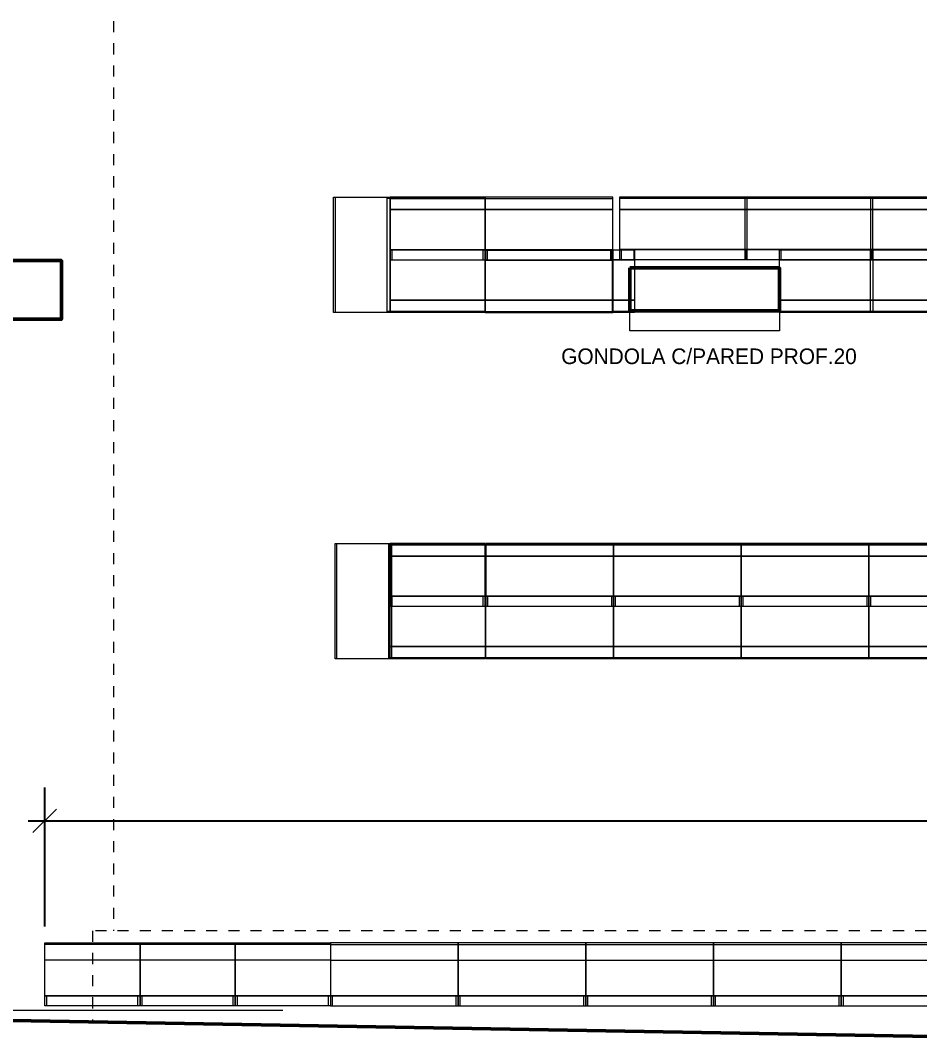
# Model space of a CAD drawing. Header units: metres. Extents: x -5.5 to 74.5, y -93.9 to -36.5.
# Drawn here: x 16.9 to 25.49, y -71.15 to -61.49 of the extents above; entities that cross this region are included whole.
import ezdxf

# ---------------------------------------------------------------- set-up
doc = ezdxf.new("R2010")
doc.units = ezdxf.units.M
doc.header["$LTSCALE"] = 0.508
doc.header["$PDMODE"] = 1
doc.header["$PDSIZE"] = -2
doc.linetypes.add('STYLE_01', pattern=[0.416641, 0.208282, -0.208359])
for name, color, linetype in [('EQUIPAMIENTO', 7, 'Continuous'), ('ESTRUCTURA', 7, 'Continuous'), ('lineales', 1, 'Continuous'), ('MUROS', 7, 'Continuous'), ('Nuevo-1', 160, 'Continuous'), ('VARIOS', 7, 'Continuous')]:
    doc.layers.add(name, color=color, linetype=linetype)
doc.styles.add('Arial', font='ARIAL.TTF')
doc.styles.add('Futura', font='')
doc.styles.add('Geneva', font='')
doc.styles.get('Futura').set_extended_font_data('Futura')
doc.styles.get('Geneva').set_extended_font_data('Geneva')
doc.dimstyles.new('Arch', dxfattribs={"dimtxt": 0.179036, "dimasz": 0.224482, "dimexe": 0.3175, "dimexo": 0.15875, "dimgap": 0.001587, "dimtad": 1, "dimzin": 3, "dimtxsty": 'Geneva', "dimblk": 'VW_SLASH', "dimcen": 0, "dimdle": 0.001587, "dimaunit": 1, "dimadec": 1, "dimazin": 0, "dimtfac": 0.8, "dimtix": 1, "dimtmove": 0, "dimatfit": 0, "dimldrblk": 'VW_FILLEDARROW-1', "dimfxl": 1, "dimfrac": 2, "dimtolj": 1, "dimtzin": 3, "dimarcsym": 0})

# ---------------------------------------------------------------- blocks, each defined once
blk = doc.blocks.new('G. BAZAR 60X1.22')
at = {"color": 0, "linetype": 'Continuous', "lineweight": 9}
for p, q in [((0.02, 0), (0.02, -0.095)), ((1.2, 0), (1.2, -0.095)), ((0, -0.585), (1.22, -0.585))]:
    blk.add_line(p, q, dxfattribs=at)
at = {"color": 0, "linetype": 'Continuous', "lineweight": 5}
blk.add_lwpolyline([(0, 0), (1.22, 0), (1.22, -0.6), (0, -0.6)], close=True, dxfattribs=at)
at = {"color": 0, "linetype": 'Continuous', "lineweight": 20}
for points in [[(1.22, -0.095), (0, -0.095), (0, 0), (1.22, 0)], [(1.22, -0.6), (0, -0.6), (0, -0.095), (1.22, -0.095)], [(1.22, -0.6), (0, -0.6), (0, -0.435), (1.22, -0.435)]]:
    blk.add_lwpolyline(points, close=True, dxfattribs=at)
blk = doc.blocks.new('G. BAZAR 60X91')
at = {"color": 0, "linetype": 'Continuous', "lineweight": 9}
for p, q in [((0.02, 0), (0.02, -0.095)), ((0.89, 0), (0.89, -0.095)), ((0, -0.585), (0.91, -0.585))]:
    blk.add_line(p, q, dxfattribs=at)
at = {"color": 0, "linetype": 'Continuous', "lineweight": 5}
blk.add_lwpolyline([(0, 0), (0.91, 0), (0.91, -0.6), (0, -0.6)], close=True, dxfattribs=at)
at = {"color": 0, "linetype": 'Continuous', "lineweight": 20}
for points in [[(0.91, -0.095), (0, -0.095), (0, 0), (0.91, 0)], [(0.91, -0.6), (0, -0.6), (0, -0.095), (0.91, -0.095)], [(0.91, -0.6), (0, -0.6), (0, -0.435), (0.91, -0.435)]]:
    blk.add_lwpolyline(points, close=True, dxfattribs=at)
blk = doc.blocks.new('PUNTERA 1.10')
at = {"color": 0, "linetype": 'Continuous', "lineweight": 9}
for p, q in [((-0.525, 0), (-0.525, -1.1)), ((0, -0.012), (-0.03, -0.012)), ((-0.03, -1.088), (0, -1.088))]:
    blk.add_line(p, q, dxfattribs=at)
at = {"color": 0, "linetype": 'Continuous', "lineweight": 20}
blk.add_line((-0.03, 0), (-0.03, -1.1), dxfattribs=at)
at = {"color": 0, "linetype": 'Continuous', "lineweight": 5}
blk.add_lwpolyline([(-0.54, 0), (0, 0), (0, -1.1), (-0.54, -1.1)], close=True, dxfattribs=at)
at = {"color": 0, "linetype": 'Continuous', "lineweight": 20}
blk.add_lwpolyline([(0, 0), (0, -1.1), (-0.54, -1.1), (-0.54, 0)], close=True, dxfattribs=at)
blk = doc.blocks.new('Group-89')
at = {"color": 0, "linetype": 'Continuous', "lineweight": 9}
for p, q in [((-11.820713, 3.652018), (-10.600713, 3.652018)), ((-11.801613, 3.066618), (-11.801613, 3.161418)), ((-10.619813, 3.161418), (-10.619813, 3.066618))]:
    blk.add_line(p, q, dxfattribs=at)
at = {"color": 0, "linetype": 'Continuous', "lineweight": 20}
for points in [[(-11.820713, 3.545818), (-10.600713, 3.545818), (-10.600713, 3.664018), (-11.820713, 3.664018)], [(-11.820713, 3.161418), (-10.600713, 3.161418), (-10.600713, 3.545818), (-11.820713, 3.545818)], [(-11.820713, 3.066618), (-10.600713, 3.066618), (-10.600713, 3.161418), (-11.820713, 3.161418)]]:
    blk.add_lwpolyline(points, close=True, dxfattribs=at)
blk = doc.blocks.new('Group-90')
at = {"color": 0, "linetype": 'Continuous', "lineweight": 9}
for p, q in [((-13.020713, 3.652018), (-11.800713, 3.652018)), ((-13.001613, 3.066618), (-13.001613, 3.161418)), ((-11.819813, 3.161418), (-11.819813, 3.066618))]:
    blk.add_line(p, q, dxfattribs=at)
at = {"color": 0, "linetype": 'Continuous', "lineweight": 20}
for points in [[(-13.020713, 3.545818), (-11.800713, 3.545818), (-11.800713, 3.664018), (-13.020713, 3.664018)], [(-13.020713, 3.161418), (-11.800713, 3.161418), (-11.800713, 3.545818), (-13.020713, 3.545818)], [(-13.020713, 3.066618), (-11.800713, 3.066618), (-11.800713, 3.161418), (-13.020713, 3.161418)]]:
    blk.add_lwpolyline(points, close=True, dxfattribs=at)
blk = doc.blocks.new('Group-91')
at = {"color": 0, "linetype": 'Continuous', "lineweight": 9}
for p, q in [((-14.220713, 3.652018), (-13.000713, 3.652018)), ((-14.201613, 3.066618), (-14.201613, 3.161418)), ((-13.019813, 3.161418), (-13.019813, 3.066618))]:
    blk.add_line(p, q, dxfattribs=at)
at = {"color": 0, "linetype": 'Continuous', "lineweight": 20}
for points in [[(-14.220713, 3.545818), (-13.000713, 3.545818), (-13.000713, 3.664018), (-14.220713, 3.664018)], [(-14.220713, 3.161418), (-13.000713, 3.161418), (-13.000713, 3.545818), (-14.220713, 3.545818)], [(-14.220713, 3.066618), (-13.000713, 3.066618), (-13.000713, 3.161418), (-14.220713, 3.161418)]]:
    blk.add_lwpolyline(points, close=True, dxfattribs=at)
blk = doc.blocks.new('Group-99')
at = {"color": 0, "linetype": 'Continuous', "lineweight": 9}
for p, q in [((-11.801613, 3.159018), (-11.801613, 3.064218)), ((-10.619813, 3.064218), (-10.619813, 3.159018)), ((-11.820713, 2.573618), (-10.600713, 2.573618))]:
    blk.add_line(p, q, dxfattribs=at)
at = {"color": 0, "linetype": 'Continuous', "lineweight": 20}
for points in [[(-11.820713, 3.159018), (-10.600713, 3.159018), (-10.600713, 3.064218), (-11.820713, 3.064218)], [(-11.820713, 3.064218), (-10.600713, 3.064218), (-10.600713, 2.679818), (-11.820713, 2.679818)], [(-11.820713, 2.679818), (-10.600713, 2.679818), (-10.600713, 2.561618), (-11.820713, 2.561618)]]:
    blk.add_lwpolyline(points, close=True, dxfattribs=at)
blk = doc.blocks.new('Group-100')
at = {"color": 0, "linetype": 'Continuous', "lineweight": 9}
for p, q in [((-12.678059, 3.159018), (-12.678059, 3.064218)), ((-11.814667, 3.064218), (-11.814667, 3.159018)), ((-12.692013, 2.573618), (-11.800713, 2.573618))]:
    blk.add_line(p, q, dxfattribs=at)
at = {"color": 0, "linetype": 'Continuous', "lineweight": 20}
for points in [[(-12.692013, 3.159018), (-11.800713, 3.159018), (-11.800713, 3.064218), (-12.692013, 3.064218)], [(-12.692013, 3.064218), (-11.800713, 3.064218), (-11.800713, 2.679818), (-12.692013, 2.679818)], [(-12.692013, 2.679818), (-11.800713, 2.679818), (-11.800713, 2.561618), (-12.692013, 2.561618)]]:
    blk.add_lwpolyline(points, close=True, dxfattribs=at)
blk = doc.blocks.new('Group-101')
at = {"color": 0, "linetype": 'Continuous', "lineweight": 9}
for p, q in [((-14.282013, 3.159018), (-14.282013, 3.064218)), ((-14.078589, 3.064218), (-14.078589, 3.159018)), ((-14.285301, 2.573618), (-14.075301, 2.573618))]:
    blk.add_line(p, q, dxfattribs=at)
at = {"color": 0, "linetype": 'Continuous', "lineweight": 20}
for points in [[(-14.285301, 3.159018), (-14.075301, 3.159018), (-14.075301, 3.064218), (-14.285301, 3.064218)], [(-14.285301, 3.064218), (-14.075301, 3.064218), (-14.075301, 2.679818), (-14.285301, 2.679818)], [(-14.285301, 2.679818), (-14.075301, 2.679818), (-14.075301, 2.561618), (-14.285301, 2.561618)]]:
    blk.add_lwpolyline(points, close=True, dxfattribs=at)
blk = doc.blocks.new('G. SECA 1.10X1.22')
at = {"color": 0, "linetype": 'Continuous', "lineweight": 9}
for p, q in [((0, -0.012), (1.22, -0.012)), ((0.0191, -0.5974), (0.0191, -0.5026)), ((1.2009, -0.5026), (1.2009, -0.5974)), ((0, -1.088), (1.22, -1.088))]:
    blk.add_line(p, q, dxfattribs=at)
at = {"color": 0, "linetype": 'Continuous', "lineweight": 5}
blk.add_lwpolyline([(0, 0), (1.22, 0), (1.22, -1.1), (0, -1.1)], close=True, dxfattribs=at)
at = {"color": 0, "linetype": 'Continuous', "lineweight": 20}
for points in [[(0, -0.1182), (1.22, -0.1182), (1.22, 0), (0, 0)], [(0, -0.5026), (1.22, -0.5026), (1.22, -0.1182), (0, -0.1182)], [(0, -0.5974), (1.22, -0.5974), (1.22, -0.5026), (0, -0.5026)], [(0, -0.5974), (1.22, -0.5974), (1.22, -0.9818), (0, -0.9818)], [(0, -0.9818), (1.22, -0.9818), (1.22, -1.1), (0, -1.1)]]:
    blk.add_lwpolyline(points, close=True, dxfattribs=at)
blk = doc.blocks.new('G. SECA 1.10X91')
at = {"color": 0, "linetype": 'Continuous', "lineweight": 9}
for p, q in [((0, -0.012), (0.91, -0.012)), ((0.0191, -0.5974), (0.0191, -0.5026)), ((0.8909, -0.5974), (0.8909, -0.5026)), ((0, -1.088), (0.91, -1.088))]:
    blk.add_line(p, q, dxfattribs=at)
at = {"color": 0, "linetype": 'Continuous', "lineweight": 5}
blk.add_lwpolyline([(0, 0), (0.91, 0), (0.91, -1.1), (0, -1.1)], close=True, dxfattribs=at)
at = {"color": 0, "linetype": 'Continuous', "lineweight": 20}
for points in [[(0, -0.1182), (0.91, -0.1182), (0.91, 0), (0, 0)], [(0, -0.5026), (0.91, -0.5026), (0.91, -0.1182), (0, -0.1182)], [(0, -0.5974), (0.91, -0.5974), (0.91, -0.5026), (0, -0.5026)], [(0, -0.5974), (0.91, -0.5974), (0.91, -0.9818), (0, -0.9818)], [(0, -0.9818), (0.91, -0.9818), (0.91, -1.1), (0, -1.1)]]:
    blk.add_lwpolyline(points, close=True, dxfattribs=at)
blk = doc.blocks.new('Group-162')
at = {"color": 0, "linetype": 'Continuous', "lineweight": 9}
for p, q in [((-15.502013, 3.649618), (-14.282013, 3.649618)), ((-15.482913, 3.064218), (-15.482913, 3.159018)), ((-14.301113, 3.159018), (-14.301113, 3.064218))]:
    blk.add_line(p, q, dxfattribs=at)
at = {"color": 0, "linetype": 'Continuous', "lineweight": 20}
for points in [[(-15.502013, 3.543418), (-14.282013, 3.543418), (-14.282013, 3.661618), (-15.502013, 3.661618)], [(-15.502013, 3.159018), (-14.282013, 3.159018), (-14.282013, 3.543418), (-15.502013, 3.543418)], [(-15.502013, 3.064218), (-14.282013, 3.064218), (-14.282013, 3.159018), (-15.502013, 3.159018)]]:
    blk.add_lwpolyline(points, close=True, dxfattribs=at)
blk = doc.blocks.new('Group-163')
at = {"color": 0, "linetype": 'Continuous', "lineweight": 9}
for p, q in [((-15.482913, 3.156618), (-15.482913, 3.061818)), ((-14.301113, 3.061818), (-14.301113, 3.156618)), ((-15.502013, 2.571218), (-14.282013, 2.571218))]:
    blk.add_line(p, q, dxfattribs=at)
at = {"color": 0, "linetype": 'Continuous', "lineweight": 20}
for points in [[(-15.502013, 3.156618), (-14.282013, 3.156618), (-14.282013, 3.061818), (-15.502013, 3.061818)], [(-15.502013, 3.061818), (-14.282013, 3.061818), (-14.282013, 2.677418), (-15.502013, 2.677418)], [(-15.502013, 2.677418), (-14.282013, 2.677418), (-14.282013, 2.559218), (-15.502013, 2.559218)]]:
    blk.add_lwpolyline(points, close=True, dxfattribs=at)
blk = doc.blocks.new('Group-164')
at = {"color": 0}
for name in ['Group-162', 'Group-163']:
    blk.add_blockref(name, (0, 0), dxfattribs=at)
blk = doc.blocks.new('*D509')
at = {"color": 0, "linetype": 'Continuous', "lineweight": -2}
for p, q in [((17.13, -70.1473), (17.13, -68.8225)), ((35.6997, -70.1612), (35.6997, -68.8225)), ((16.9712, -69.14), (17.13, -69.14)), ((17.13, -69.14), (35.6997, -69.14)), ((35.6997, -69.14), (35.8584, -69.14))]:
    blk.add_line(p, q, dxfattribs=at)
at = {"color": 0, "linetype": 'Continuous', "lineweight": 20}
for p, q in [((17.2423, -69.0277), (17.0177, -69.2523)), ((35.5874, -69.2523), (35.812, -69.0277))]:
    blk.add_line(p, q, dxfattribs=at)
at = {"layer": 'Defpoints', "color": 0, "lineweight": 0}
for p in [(17.13, -69.14), (17.13, -70.3061), (35.6997, -70.32)]:
    blk.add_point(p, dxfattribs=at)
at = {"color": 0, "insert": (25.7036, -68.5722), "char_height": 0.30317, "attachment_point": 1, "line_spacing_factor": 0.96736, "style": 'Geneva'}
blk.add_mtext('18,57m', dxfattribs=at)
blk = doc.blocks.new('VW_FILLEDARROW-1')
at = {"color": 0, "lineweight": -2}
blk.add_solid([(0, 0), (-0.9, -0.241), (-0.9, 0.241)], dxfattribs=at)
blk = doc.blocks.new('VW_SLASH')
at = {"color": 0, "linetype": 'ByBlock', "lineweight": 20}
blk.add_line((-0.5, -0.5), (0.5, 0.5), dxfattribs=at)
at = {"color": 0, "linetype": 'ByBlock', "lineweight": -2}
blk.add_line((0, 0), (-1, 0), dxfattribs=at)

msp = doc.modelspace()

# ---------------------------------------------------------------- linework, layer by layer
at = {"layer": 'ESTRUCTURA', "linetype": 'Continuous', "lineweight": 50}
for points in [[(15.8887, -63.79), (17.2887, -63.79), (17.2887, -64.35), (15.8887, -64.35)], [(22.7187, -63.86), (24.1487, -63.86), (24.1487, -64.27), (22.7187, -64.27)]]:
    msp.add_lwpolyline(points, close=True, dxfattribs=at)
at = {"layer": 'MUROS', "linetype": 'Continuous', "lineweight": 50}
msp.add_line((6.6887, -70.87), (25.6009, -71.2), dxfattribs=at)
at = {"layer": 'Nuevo-1', "linetype": 'Continuous', "lineweight": 9}
msp.add_line((19.405, -70.95), (9.84, -70.95), dxfattribs=at)
msp.add_lwpolyline([(22.7187, -64.26), (24.1487, -64.26), (24.1487, -64.46), (22.7187, -64.46)], close=True, dxfattribs=at)
at = {"layer": 'VARIOS', "linetype": 'STYLE_01', "lineweight": 9}
for p, q in [((17.7854, -57.2699), (17.7854, -70.19)), ((39.732, -70.19), (17.5854, -70.19)), ((17.5854, -70.19), (17.5854, -71.0761))]:
    msp.add_line(p, q, dxfattribs=at)

# ---------------------------------------------------------------- block references
at = {"layer": 'EQUIPAMIENTO'}
for name, p in [('PUNTERA 1.10', (20.4287, -63.185)), ('Group-91', (36.8407, -66.8466)), ('Group-90', (36.8407, -66.8466)), ('Group-89', (36.8407, -66.8466)), ('Group-101', (36.8407, -66.8466)), ('Group-100', (36.8407, -66.8466)), ('Group-99', (36.8407, -66.8466)), ('PUNTERA 1.10', (20.4437, -66.4926)), ('G. SECA 1.10X1.22', (21.3437, -66.4926)), ('G. SECA 1.10X1.22', (22.5637, -66.4926)), ('G. SECA 1.10X1.22', (23.7837, -66.4926)), ('G. SECA 1.10X1.22', (25.0037, -66.4926))]:
    msp.add_blockref(name, p, dxfattribs=at)
at = {"layer": 'EQUIPAMIENTO', "rotation": 180}
for p in [(18.04, -70.9061), (18.95, -70.9061), (19.86, -70.9061)]:
    msp.add_blockref('G. BAZAR 60X91', p, dxfattribs=at)
at = {"layer": 'EQUIPAMIENTO', "xscale": -1, "rotation": 180}
for p in [(19.8597, -70.905), (21.0797, -70.905), (22.2997, -70.905), (23.5197, -70.905), (24.7397, -70.905)]:
    msp.add_blockref('G. BAZAR 60X1.22', p, dxfattribs=at)
at = {"layer": 'VARIOS'}
for name, p in [('G. SECA 1.10X91', (20.4287, -63.185)), ('Group-164', (36.8407, -66.8466)), ('G. SECA 1.10X91', (20.4287, -66.4926))]:
    msp.add_blockref(name, p, dxfattribs=at)

# ---------------------------------------------------------------- texts
at = {"layer": 'Nuevo-1', "insert": (22.064, -64.629), "char_height": 0.149029, "attachment_point": 1, "line_spacing_factor": 0.96736, "style": 'Futura'}
msp.add_mtext('GONDOLA C/PARED PROF.20', dxfattribs=at)

# ---------------------------------------------------------------- dimensions: what is measured, and where the dimension line sits
at = {"layer": 'lineales', "linetype": 'Continuous', "lineweight": 9}
dim = msp.add_linear_dim(base=(17.13, -69.14), p1=(35.6997, -70.32), p2=(17.13, -70.3061), dimstyle='Arch', override={"dimtxt": 0.303169, "dimgap": 0.15875, "dimpost": '<>m', "dimtxsty": 'Arial', "dimtmove": 2}, dxfattribs=at)
dim.commit()
dim.dimension.update_dxf_attribs({"geometry": '*D509', "text_midpoint": (26.4148, -69.14)})

doc.saveas('drawing.dxf')
